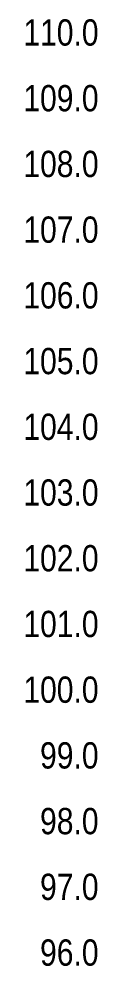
# Model space of a CAD drawing. Extents: x 406232 to 435383, y 6039561 to 6052989.
# Drawn here: x 411582.2 to 411609.5, y 6046667.1 to 6047027.4 of the extents above; entities that cross this region are included whole.
import ezdxf
from ezdxf.enums import TextEntityAlignment as Align

# ---------------------------------------------------------------- set-up
doc = ezdxf.new("R2010")
doc.units = 0
doc.header["$LTSCALE"] = 5
doc.layers.add('S-T7', color=7, linetype='Continuous')
doc.styles.add('80', font='ARIALN.TTF', dxfattribs={"height": 10})

msp = doc.modelspace()

# ---------------------------------------------------------------- texts
at = {"layer": 'S-T7', "style": '80'}
for s, p in [('110.0', (411609.947, 6047022.21)), ('109.0', (411609.947, 6046997.21)), ('108.0', (411609.947, 6046972.21)), ('107.0', (411609.947, 6046947.21)), ('106.0', (411609.947, 6046922.21)), ('105.0', (411609.947, 6046897.21)), ('104.0', (411609.947, 6046872.21)), ('103.0', (411609.947, 6046847.21)), ('102.0', (411609.947, 6046822.21)), ('101.0', (411609.947, 6046797.21)), ('100.0', (411609.947, 6046772.21)), ('99.0', (411609.947, 6046747.21)), ('98.0', (411609.947, 6046722.21)), ('97.0', (411609.947, 6046697.21)), ('96.0', (411609.947, 6046672.21))]:
    msp.add_text(s, height=10, dxfattribs=at).set_placement(p, align=Align.MIDDLE_RIGHT)

doc.saveas('drawing.dxf')
